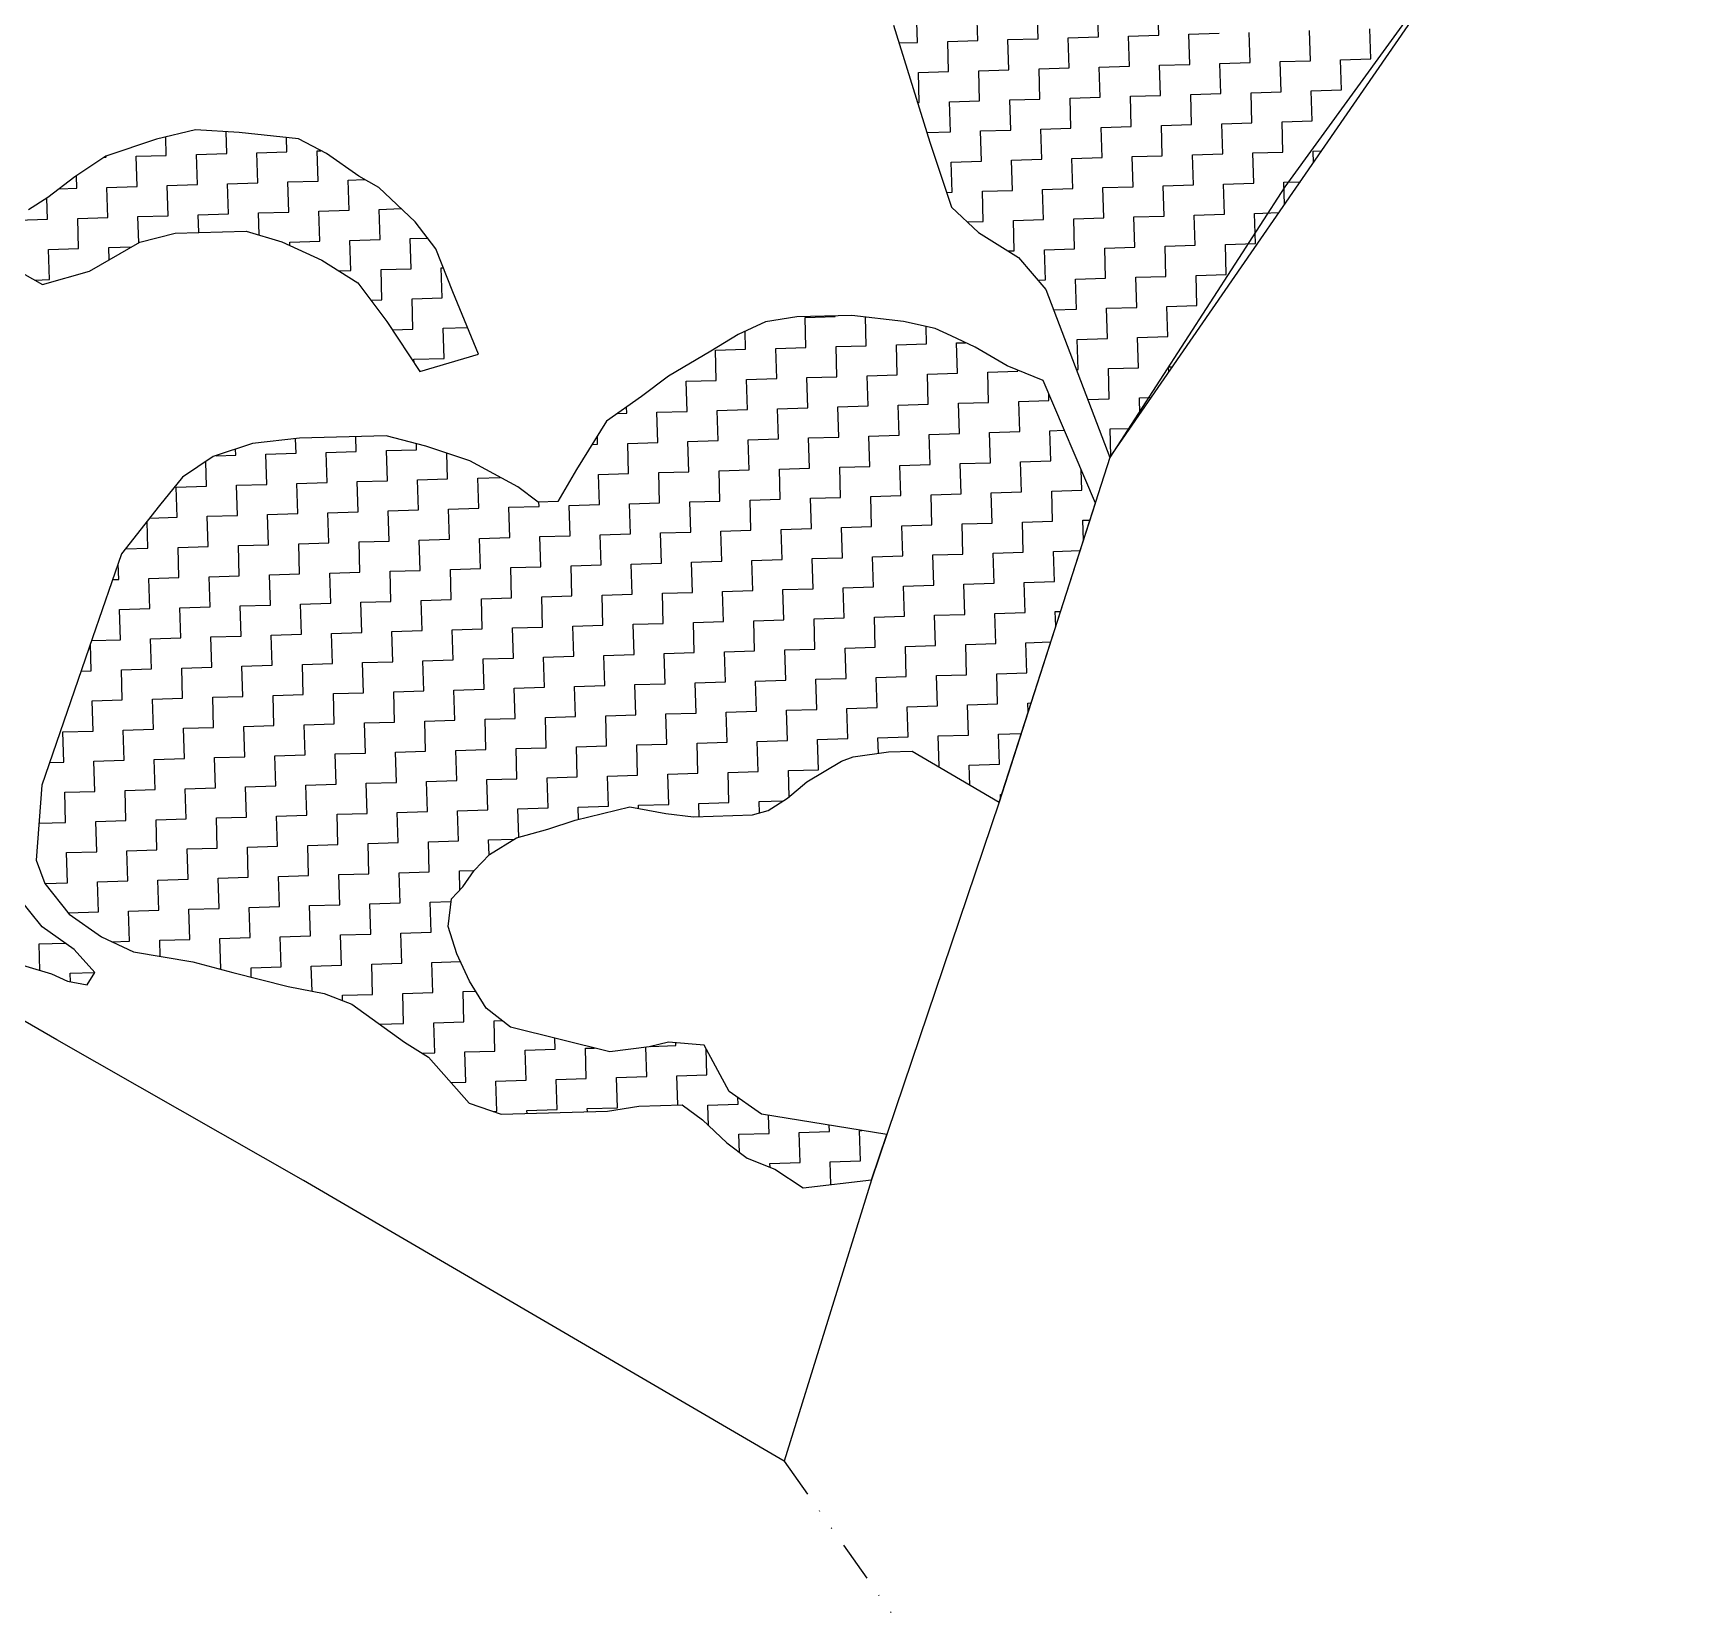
# Model space of a CAD drawing. Header units: metres. Extents: x 289662 to 290738, y 2016260 to 2018343.
# Drawn here: x 290486.2 to 290691.6, y 2016259.5 to 2016454.6 of the extents above; entities that cross this region are included whole.
import ezdxf

# ---------------------------------------------------------------- set-up
doc = ezdxf.new("R2010")
doc.units = ezdxf.units.M
doc.linetypes.add('DIVIDE', pattern=[1.25, 0.5, -0.25, 0, -0.25, 0, -0.25])
for name, color, linetype in [('POLY_HATCH', 12, 'Continuous'), ('V_BOUND_LINE', 7, 'Continuous'), ('V_DIVIDE_LINE', 7, 'DIVIDE')]:
    doc.layers.add(name, color=color, linetype=linetype)

msp = doc.modelspace()

# ---------------------------------------------------------------- linework, layer by layer
at = {"layer": 'POLY_HATCH'}
for p, q in [((290619.12, 2016402.27), (290691.56, 2016507.18)), ((290592.38, 2016455.64), (290596.87, 2016441.2)), ((290501.41, 2016441.57), (290495.14, 2016439.44)), ((290506.24, 2016442.69), (290501.41, 2016441.57)), ((290511.61, 2016442.36), (290506.24, 2016442.69)), ((290518.93, 2016441.61), (290511.61, 2016442.36)), ((290522.4, 2016439.77), (290518.93, 2016441.61)), ((290596.87, 2016441.2), (290599.54, 2016433.18)), ((290495.14, 2016439.44), (290491.32, 2016436.89)), ((290526.37, 2016436.97), (290522.4, 2016439.77)), ((290491.32, 2016436.89), (290487.99, 2016434.36)), ((290528.85, 2016435.58), (290526.37, 2016436.97)), ((290533.36, 2016431.34), (290528.85, 2016435.58)), ((290487.99, 2016434.36), (290485.6, 2016432.82)), ((290599.54, 2016433.18), (290602.87, 2016430.04)), ((290535.89, 2016428), (290533.36, 2016431.34)), ((290493.13, 2016425.26), (290499.35, 2016428.86)), ((290499.35, 2016428.86), (290503.7, 2016429.96)), ((290503.7, 2016429.96), (290512.46, 2016430.22)), ((290512.46, 2016430.22), (290516.88, 2016428.9)), ((290516.88, 2016428.9), (290521.82, 2016426.61)), ((290602.87, 2016430.04), (290607.83, 2016426.95)), ((290482.39, 2016426.4), (290487.34, 2016423.63)), ((290521.82, 2016426.61), (290526.28, 2016423.82)), ((290538, 2016422.72), (290535.89, 2016428)), ((290607.83, 2016426.95), (290611.18, 2016423)), ((290487.34, 2016423.63), (290493.13, 2016425.26)), ((290526.28, 2016423.82), (290529.83, 2016419.06)), ((290541.15, 2016415.02), (290538, 2016422.72)), ((290611.18, 2016423), (290619.12, 2016402.27)), ((290529.83, 2016419.06), (290533.91, 2016412.86)), ((290576.57, 2016419), (290573.21, 2016417.44)), ((290580.45, 2016419.61), (290576.57, 2016419)), ((290587.26, 2016419.81), (290580.45, 2016419.61)), ((290593.61, 2016419.03), (290587.26, 2016419.81)), ((290597.53, 2016418.17), (290593.61, 2016419.03)), ((290599.5, 2016417.26), (290597.53, 2016418.17)), ((290573.21, 2016417.44), (290569.86, 2016415.4)), ((290602.47, 2016415.89), (290599.5, 2016417.26)), ((290533.91, 2016412.86), (290541.15, 2016415.02)), ((290569.86, 2016415.4), (290564.6, 2016412.32)), ((290606.43, 2016413.57), (290602.47, 2016415.89)), ((290564.6, 2016412.32), (290561.27, 2016409.79)), ((290610.87, 2016411.76), (290606.43, 2016413.57)), ((290617.31, 2016396.64), (290610.87, 2016411.76)), ((290561.27, 2016409.79), (290556.98, 2016406.74)), ((290556.98, 2016406.74), (290553.26, 2016400.79)), ((290513.24, 2016403.97), (290508.42, 2016402.37)), ((290519.07, 2016404.63), (290513.24, 2016403.97)), ((290529.77, 2016404.95), (290519.07, 2016404.63)), ((290534.67, 2016403.64), (290529.77, 2016404.95)), ((290508.42, 2016402.37), (290504.6, 2016399.82)), ((290540.08, 2016401.85), (290534.67, 2016403.64)), ((290546.02, 2016398.63), (290540.08, 2016401.85)), ((290504.6, 2016399.82), (290501.79, 2016396.33)), ((290553.26, 2016400.79), (290550.94, 2016396.83)), ((290548.51, 2016396.75), (290546.02, 2016398.63)), ((290501.79, 2016396.33), (290497.1, 2016390.35)), ((290550.94, 2016396.83), (290548.51, 2016396.75)), ((290605.42, 2016359.71), (290617.31, 2016396.64)), ((290497.1, 2016390.35), (290493.51, 2016380.02)), ((290493.51, 2016380.02), (290487.24, 2016361.83)), ((290581.68, 2016362.23), (290585.98, 2016364.79)), ((290585.98, 2016364.79), (290587.43, 2016365.32)), ((290587.43, 2016365.32), (290591.79, 2016365.94)), ((290591.79, 2016365.94), (290594.71, 2016366.02)), ((290594.71, 2016366.02), (290605.42, 2016359.71)), ((290487.24, 2016361.83), (290486.55, 2016352.57)), ((290579.3, 2016360.21), (290581.68, 2016362.23)), ((290553.1, 2016357.48), (290559.86, 2016359.14)), ((290559.86, 2016359.14), (290564.27, 2016358.3)), ((290574.98, 2016358.13), (290576.92, 2016358.68)), ((290576.92, 2016358.68), (290579.3, 2016360.21)), ((290549.72, 2016356.4), (290553.1, 2016357.48)), ((290564.27, 2016358.3), (290567.69, 2016357.91)), ((290567.69, 2016357.91), (290574.98, 2016358.13)), ((290542.51, 2016353.27), (290545.86, 2016355.31)), ((290545.86, 2016355.31), (290549.72, 2016356.4)), ((290486.55, 2016352.57), (290487.61, 2016349.68)), ((290540.62, 2016351.26), (290542.51, 2016353.27)), ((290539.22, 2016349.28), (290540.62, 2016351.26)), ((290487.28, 2016344.31), (290482.73, 2016350.02)), ((290487.61, 2016349.68), (290490.64, 2016345.88)), ((290537.81, 2016347.77), (290539.22, 2016349.28)), ((290537.42, 2016344.36), (290537.81, 2016347.77)), ((290491.26, 2016341.51), (290487.28, 2016344.31)), ((290490.64, 2016345.88), (290494.62, 2016343.07)), ((290538.5, 2016340.98), (290537.42, 2016344.36)), ((290494.62, 2016343.07), (290498.57, 2016341.25)), ((290482.53, 2016340.28), (290488.43, 2016338.51)), ((290493.78, 2016338.67), (290491.26, 2016341.51)), ((290498.57, 2016341.25), (290505.91, 2016340.01)), ((290540.06, 2016337.62), (290538.5, 2016340.98)), ((290488.43, 2016338.51), (290490.4, 2016337.6)), ((290492.85, 2016337.18), (290493.78, 2016338.67)), ((290505.91, 2016340.01), (290510.82, 2016338.69)), ((290510.82, 2016338.69), (290517.68, 2016336.95)), ((290490.4, 2016337.6), (290492.85, 2016337.18)), ((290517.68, 2016336.95), (290522.09, 2016336.11)), ((290522.09, 2016336.11), (290525.54, 2016334.76)), ((290542.11, 2016334.28), (290540.06, 2016337.62)), ((290525.54, 2016334.76), (290532.01, 2016330.08)), ((290545.1, 2016331.94), (290542.11, 2016334.28)), ((290557.36, 2016328.9), (290545.1, 2016331.94)), ((290532.01, 2016330.08), (290534.99, 2016328.23)), ((290564.63, 2016330.09), (290562.21, 2016329.53)), ((290569.02, 2016329.73), (290564.63, 2016330.09)), ((290534.99, 2016328.23), (290540.02, 2016322.54)), ((290562.21, 2016329.53), (290557.36, 2016328.9)), ((290572.11, 2016323.99), (290569.02, 2016329.73)), ((290576.09, 2016321.19), (290572.11, 2016323.99)), ((290540.02, 2016322.54), (290543.96, 2016321.2)), ((290557.09, 2016321.59), (290560.97, 2016322.19)), ((290560.97, 2016322.19), (290566.32, 2016322.35)), ((290566.32, 2016322.35), (290568.81, 2016320.48)), ((290543.96, 2016321.2), (290557.09, 2016321.59)), ((290568.81, 2016320.48), (290571.82, 2016317.65)), ((290591.56, 2016318.67), (290576.09, 2016321.19)), ((290571.82, 2016317.65), (290574.31, 2016315.78)), ((290589.68, 2016313.11), (290591.56, 2016318.67)), ((290574.31, 2016315.78), (290577.75, 2016314.42)), ((290577.75, 2016314.42), (290581.23, 2016312.09)), ((290581.23, 2016312.09), (290589.68, 2016313.11))]:
    msp.add_line(p, q, dxfattribs=at)
at = {"layer": 'POLY_HATCH', "linetype": 'Continuous'}
for p, q in [((290595.36, 2016453.51), (290595.24, 2016457.24)), ((290602.8, 2016453.74), (290602.69, 2016457.46)), ((290610.25, 2016453.96), (290610.13, 2016457.68)), ((290617.69, 2016454.18), (290617.58, 2016457.91)), ((290625.14, 2016454.41), (290625.03, 2016458.13)), ((290651.31, 2016451.46), (290651.2, 2016455.19)), ((290593.06, 2016453.45), (290595.36, 2016453.51)), ((290599.08, 2016453.63), (290602.8, 2016453.74)), ((290599.19, 2016449.9), (290599.08, 2016453.63)), ((290606.52, 2016453.85), (290610.25, 2016453.96)), ((290606.64, 2016450.13), (290606.52, 2016453.85)), ((290613.97, 2016454.07), (290617.69, 2016454.18)), ((290614.08, 2016450.35), (290613.97, 2016454.07)), ((290621.41, 2016454.29), (290625.14, 2016454.41)), ((290621.53, 2016450.57), (290621.41, 2016454.29)), ((290628.86, 2016454.52), (290632.58, 2016454.63)), ((290628.97, 2016450.79), (290628.86, 2016454.52)), ((290636.42, 2016451.02), (290636.31, 2016454.74)), ((290643.86, 2016451.24), (290643.75, 2016454.96)), ((290632.69, 2016450.91), (290636.42, 2016451.02)), ((290640.14, 2016451.13), (290643.86, 2016451.24)), ((290640.25, 2016447.41), (290640.14, 2016451.13)), ((290647.58, 2016451.35), (290651.31, 2016451.46)), ((290647.7, 2016447.63), (290647.58, 2016451.35)), ((290595.47, 2016449.79), (290599.19, 2016449.9)), ((290595.58, 2016446.07), (290595.47, 2016449.79)), ((290602.91, 2016450.01), (290606.64, 2016450.13)), ((290603.02, 2016446.29), (290602.91, 2016450.01)), ((290610.36, 2016450.24), (290614.08, 2016450.35)), ((290610.47, 2016446.51), (290610.36, 2016450.24)), ((290617.8, 2016450.46), (290621.53, 2016450.57)), ((290617.91, 2016446.74), (290617.8, 2016450.46)), ((290625.25, 2016450.68), (290628.97, 2016450.79)), ((290625.36, 2016446.96), (290625.25, 2016450.68)), ((290632.81, 2016447.18), (290632.69, 2016450.91)), ((290621.64, 2016446.85), (290625.36, 2016446.96)), ((290629.08, 2016447.07), (290632.81, 2016447.18)), ((290629.19, 2016443.35), (290629.08, 2016447.07)), ((290636.53, 2016447.29), (290640.25, 2016447.41)), ((290636.64, 2016443.57), (290636.53, 2016447.29)), ((290643.97, 2016447.52), (290647.7, 2016447.63)), ((290644.08, 2016443.8), (290643.97, 2016447.52)), ((290595.36, 2016446.06), (290595.58, 2016446.07)), ((290599.3, 2016446.18), (290603.02, 2016446.29)), ((290599.41, 2016442.46), (290599.3, 2016446.18)), ((290606.75, 2016446.4), (290610.47, 2016446.51)), ((290606.86, 2016442.68), (290606.75, 2016446.4)), ((290614.19, 2016446.63), (290617.91, 2016446.74)), ((290614.3, 2016442.9), (290614.19, 2016446.63)), ((290621.75, 2016443.13), (290621.64, 2016446.85)), ((290610.58, 2016442.79), (290614.3, 2016442.9)), ((290610.69, 2016439.07), (290610.58, 2016442.79)), ((290618.03, 2016443.01), (290621.75, 2016443.13)), ((290618.14, 2016439.29), (290618.03, 2016443.01)), ((290625.47, 2016443.24), (290629.19, 2016443.35)), ((290625.58, 2016439.51), (290625.47, 2016443.24)), ((290632.92, 2016443.46), (290636.64, 2016443.57)), ((290633.03, 2016439.74), (290632.92, 2016443.46)), ((290640.36, 2016443.68), (290644.08, 2016443.8)), ((290640.47, 2016439.96), (290640.36, 2016443.68)), ((290647.81, 2016443.91), (290647.87, 2016443.91)), ((290647.81, 2016443.82), (290647.81, 2016443.91)), ((290502.62, 2016439.56), (290502.55, 2016441.84)), ((290510.07, 2016439.78), (290509.99, 2016442.46)), ((290517.51, 2016440), (290517.46, 2016441.76)), ((290596.5, 2016442.37), (290599.41, 2016442.46)), ((290603.14, 2016442.57), (290606.86, 2016442.68)), ((290603.25, 2016438.85), (290603.14, 2016442.57)), ((290494.98, 2016439.33), (290495.18, 2016439.34)), ((290495.18, 2016439.34), (290495.17, 2016439.45)), ((290498.9, 2016439.45), (290502.62, 2016439.56)), ((290499.01, 2016435.72), (290498.9, 2016439.45)), ((290506.35, 2016439.67), (290510.07, 2016439.78)), ((290506.46, 2016435.95), (290506.35, 2016439.67)), ((290513.79, 2016439.89), (290517.51, 2016440)), ((290513.9, 2016436.17), (290513.79, 2016439.89)), ((290521.24, 2016440.12), (290521.71, 2016440.13)), ((290521.35, 2016436.39), (290521.24, 2016440.12)), ((290599.52, 2016438.73), (290603.25, 2016438.85)), ((290599.64, 2016435.01), (290599.52, 2016438.73)), ((290606.97, 2016438.96), (290610.69, 2016439.07)), ((290607.08, 2016435.23), (290606.97, 2016438.96)), ((290614.41, 2016439.18), (290618.14, 2016439.29)), ((290614.53, 2016435.46), (290614.41, 2016439.18)), ((290621.86, 2016439.4), (290625.58, 2016439.51)), ((290621.97, 2016435.68), (290621.86, 2016439.4)), ((290629.31, 2016439.63), (290633.03, 2016439.74)), ((290629.42, 2016435.9), (290629.31, 2016439.63)), ((290636.75, 2016439.85), (290640.47, 2016439.96)), ((290636.86, 2016436.13), (290636.75, 2016439.85)), ((290644.2, 2016440.07), (290645.24, 2016440.1)), ((290644.24, 2016438.65), (290644.2, 2016440.07)), ((290491.57, 2016435.5), (290491.52, 2016437.02)), ((290489.41, 2016435.44), (290491.57, 2016435.5)), ((290495.29, 2016435.61), (290499.01, 2016435.72)), ((290495.4, 2016431.89), (290495.29, 2016435.61)), ((290502.73, 2016435.84), (290506.46, 2016435.95)), ((290502.85, 2016432.11), (290502.73, 2016435.84)), ((290510.18, 2016436.06), (290513.9, 2016436.17)), ((290510.29, 2016432.34), (290510.18, 2016436.06)), ((290517.63, 2016436.28), (290521.35, 2016436.39)), ((290517.74, 2016432.56), (290517.63, 2016436.28)), ((290525.07, 2016436.51), (290527.09, 2016436.57)), ((290525.18, 2016432.78), (290525.07, 2016436.51)), ((290598.93, 2016434.99), (290599.64, 2016435.01)), ((290603.36, 2016435.12), (290607.08, 2016435.23)), ((290603.47, 2016431.4), (290603.36, 2016435.12)), ((290610.8, 2016435.35), (290614.53, 2016435.46)), ((290610.92, 2016431.62), (290610.8, 2016435.35)), ((290618.25, 2016435.57), (290621.97, 2016435.68)), ((290618.36, 2016431.85), (290618.25, 2016435.57)), ((290625.69, 2016435.79), (290629.42, 2016435.9)), ((290625.81, 2016432.07), (290625.69, 2016435.79)), ((290633.14, 2016436.02), (290636.86, 2016436.13)), ((290633.25, 2016432.29), (290633.14, 2016436.02)), ((290640.59, 2016436.24), (290642.62, 2016436.3)), ((290640.67, 2016433.48), (290640.59, 2016436.24)), ((290487.96, 2016431.67), (290487.88, 2016434.28)), ((290514.01, 2016432.45), (290517.74, 2016432.56)), ((290521.46, 2016432.67), (290525.18, 2016432.78)), ((290521.57, 2016428.95), (290521.46, 2016432.67)), ((290528.9, 2016432.89), (290531.62, 2016432.98)), ((290529.02, 2016429.17), (290528.9, 2016432.89)), ((290484.23, 2016431.56), (290487.96, 2016431.67)), ((290491.68, 2016431.78), (290495.4, 2016431.89)), ((290491.79, 2016428.06), (290491.68, 2016431.78)), ((290499.12, 2016432), (290502.85, 2016432.11)), ((290499.22, 2016428.78), (290499.12, 2016432)), ((290506.57, 2016432.22), (290510.29, 2016432.34)), ((290506.63, 2016430.05), (290506.57, 2016432.22)), ((290514.1, 2016429.73), (290514.01, 2016432.45)), ((290601.49, 2016431.34), (290603.47, 2016431.4)), ((290607.19, 2016431.51), (290610.92, 2016431.62)), ((290607.3, 2016427.79), (290607.19, 2016431.51)), ((290614.64, 2016431.74), (290618.36, 2016431.85)), ((290614.75, 2016428.01), (290614.64, 2016431.74)), ((290622.08, 2016431.96), (290625.81, 2016432.07)), ((290622.19, 2016428.24), (290622.08, 2016431.96)), ((290629.53, 2016432.18), (290633.25, 2016432.29)), ((290629.64, 2016428.46), (290629.53, 2016432.18)), ((290636.97, 2016432.4), (290639.99, 2016432.49)), ((290637.09, 2016428.68), (290636.97, 2016432.4)), ((290517.85, 2016428.84), (290521.57, 2016428.95)), ((290517.86, 2016428.44), (290517.85, 2016428.84)), ((290525.29, 2016429.06), (290529.02, 2016429.17)), ((290525.4, 2016425.34), (290525.29, 2016429.06)), ((290532.74, 2016429.28), (290534.87, 2016429.35)), ((290532.85, 2016425.56), (290532.74, 2016429.28)), ((290625.92, 2016428.35), (290629.64, 2016428.46)), ((290633.36, 2016428.57), (290637.09, 2016428.68)), ((290633.47, 2016424.85), (290633.36, 2016428.57)), ((290488.07, 2016427.94), (290491.79, 2016428.06)), ((290488.18, 2016424.22), (290488.07, 2016427.94)), ((290495.51, 2016428.17), (290498.3, 2016428.25)), ((290495.56, 2016426.67), (290495.51, 2016428.17)), ((290606.52, 2016427.77), (290607.3, 2016427.79)), ((290611.03, 2016427.9), (290614.75, 2016428.01)), ((290611.14, 2016424.18), (290611.03, 2016427.9)), ((290618.47, 2016428.12), (290622.19, 2016428.24)), ((290618.58, 2016424.4), (290618.47, 2016428.12)), ((290626.03, 2016424.62), (290625.92, 2016428.35)), ((290523.93, 2016425.29), (290525.4, 2016425.34)), ((290529.13, 2016425.45), (290532.85, 2016425.56)), ((290529.24, 2016421.73), (290529.13, 2016425.45)), ((290536.57, 2016425.67), (290536.82, 2016425.68)), ((290536.68, 2016421.95), (290536.57, 2016425.67)), ((290614.86, 2016424.29), (290618.58, 2016424.4)), ((290622.31, 2016424.51), (290626.03, 2016424.62)), ((290622.42, 2016420.79), (290622.31, 2016424.51)), ((290629.75, 2016424.74), (290633.47, 2016424.85)), ((290629.86, 2016421.01), (290629.75, 2016424.74)), ((290486.38, 2016424.17), (290488.18, 2016424.22)), ((290610.21, 2016424.15), (290611.14, 2016424.18)), ((290614.97, 2016420.57), (290614.86, 2016424.29)), ((290527.88, 2016421.68), (290529.24, 2016421.73)), ((290532.96, 2016421.84), (290536.68, 2016421.95)), ((290533.07, 2016418.11), (290532.96, 2016421.84)), ((290612.15, 2016420.48), (290614.97, 2016420.57)), ((290618.69, 2016420.68), (290622.42, 2016420.79)), ((290618.81, 2016416.96), (290618.69, 2016420.68)), ((290626.14, 2016420.9), (290629.86, 2016421.01)), ((290626.25, 2016417.18), (290626.14, 2016420.9)), ((290536.8, 2016418.23), (290539.8, 2016418.32)), ((290536.91, 2016414.5), (290536.8, 2016418.23)), ((290581.47, 2016419.56), (290585.19, 2016419.68)), ((290581.58, 2016415.84), (290581.47, 2016419.56)), ((290585.19, 2016419.68), (290585.19, 2016419.75)), ((290589.02, 2016416.06), (290588.92, 2016419.61)), ((290596.47, 2016416.29), (290596.41, 2016418.42)), ((290530.51, 2016418.04), (290533.07, 2016418.11)), ((290574.13, 2016415.62), (290574.07, 2016417.84)), ((290592.75, 2016416.18), (290596.47, 2016416.29)), ((290592.86, 2016412.45), (290592.75, 2016416.18)), ((290600.19, 2016416.4), (290601.29, 2016416.43)), ((290600.3, 2016412.68), (290600.19, 2016416.4)), ((290615.08, 2016416.84), (290618.81, 2016416.96)), ((290615.2, 2016413.12), (290615.08, 2016416.84)), ((290622.53, 2016417.07), (290626.25, 2016417.18)), ((290622.64, 2016413.34), (290622.53, 2016417.07)), ((290533.18, 2016414.39), (290536.91, 2016414.5)), ((290533.2, 2016413.95), (290533.18, 2016414.39)), ((290570.41, 2016415.51), (290574.13, 2016415.62)), ((290570.52, 2016411.78), (290570.41, 2016415.51)), ((290577.86, 2016415.73), (290581.58, 2016415.84)), ((290577.97, 2016412.01), (290577.86, 2016415.73)), ((290585.3, 2016415.95), (290589.02, 2016416.06)), ((290585.41, 2016412.23), (290585.3, 2016415.95)), ((290574.25, 2016411.9), (290577.97, 2016412.01)), ((290581.69, 2016412.12), (290585.41, 2016412.23)), ((290581.8, 2016408.4), (290581.69, 2016412.12)), ((290589.14, 2016412.34), (290592.86, 2016412.45)), ((290589.25, 2016408.62), (290589.14, 2016412.34)), ((290596.58, 2016412.56), (290600.3, 2016412.68)), ((290596.69, 2016408.84), (290596.58, 2016412.56)), ((290604.03, 2016412.79), (290607.75, 2016412.9)), ((290604.14, 2016409.06), (290604.03, 2016412.79)), ((290607.75, 2016412.9), (290607.75, 2016413.04)), ((290614.97, 2016413.11), (290615.2, 2016413.12)), ((290618.92, 2016413.23), (290622.64, 2016413.34)), ((290619.03, 2016409.51), (290618.92, 2016413.23)), ((290626.36, 2016413.46), (290626.86, 2016413.47)), ((290626.38, 2016412.79), (290626.36, 2016413.46)), ((290566.8, 2016411.67), (290570.52, 2016411.78)), ((290566.91, 2016407.95), (290566.8, 2016411.67)), ((290574.36, 2016408.17), (290574.25, 2016411.9)), ((290611.58, 2016409.29), (290611.56, 2016410.13)), ((290559.47, 2016407.73), (290559.44, 2016408.49)), ((290563.19, 2016407.84), (290566.91, 2016407.95)), ((290570.63, 2016408.06), (290574.36, 2016408.17)), ((290570.75, 2016404.34), (290570.63, 2016408.06)), ((290578.08, 2016408.28), (290581.8, 2016408.4)), ((290578.19, 2016404.56), (290578.08, 2016408.28)), ((290585.53, 2016408.51), (290589.25, 2016408.62)), ((290585.64, 2016404.78), (290585.53, 2016408.51)), ((290592.97, 2016408.73), (290596.69, 2016408.84)), ((290593.08, 2016405.01), (290592.97, 2016408.73)), ((290600.42, 2016408.95), (290604.14, 2016409.06)), ((290600.53, 2016405.23), (290600.42, 2016408.95)), ((290607.86, 2016409.18), (290611.58, 2016409.29)), ((290607.97, 2016405.45), (290607.86, 2016409.18)), ((290616.38, 2016409.43), (290619.03, 2016409.51)), ((290622.75, 2016409.62), (290624.23, 2016409.67)), ((290622.81, 2016407.61), (290622.75, 2016409.62)), ((290558.32, 2016407.69), (290559.47, 2016407.73)), ((290563.3, 2016404.12), (290563.19, 2016407.84)), ((290619.14, 2016405.79), (290621.6, 2016405.86)), ((290518.63, 2016402.78), (290518.57, 2016404.58)), ((290526.07, 2016403), (290526.02, 2016404.84)), ((290533.52, 2016403.22), (290533.5, 2016403.95)), ((290555.19, 2016403.87), (290555.86, 2016403.89)), ((290555.86, 2016403.89), (290555.83, 2016404.9)), ((290559.58, 2016404), (290563.3, 2016404.12)), ((290559.69, 2016400.28), (290559.58, 2016404)), ((290567.02, 2016404.23), (290570.75, 2016404.34)), ((290567.13, 2016400.5), (290567.02, 2016404.23)), ((290574.47, 2016404.45), (290578.19, 2016404.56)), ((290574.58, 2016400.73), (290574.47, 2016404.45)), ((290581.91, 2016404.67), (290585.64, 2016404.78)), ((290582.03, 2016400.95), (290581.91, 2016404.67)), ((290589.36, 2016404.9), (290593.08, 2016405.01)), ((290589.47, 2016401.17), (290589.36, 2016404.9)), ((290596.8, 2016405.12), (290600.53, 2016405.23)), ((290596.92, 2016401.4), (290596.8, 2016405.12)), ((290604.25, 2016405.34), (290607.97, 2016405.45)), ((290604.36, 2016401.62), (290604.25, 2016405.34)), ((290611.7, 2016405.56), (290613.48, 2016405.62)), ((290611.81, 2016401.84), (290611.7, 2016405.56)), ((290619.24, 2016402.44), (290619.14, 2016405.79)), ((290507.57, 2016398.72), (290507.48, 2016401.74)), ((290508.77, 2016402.48), (290511.18, 2016402.55)), ((290511.18, 2016402.55), (290511.16, 2016403.28)), ((290514.91, 2016402.67), (290518.63, 2016402.78)), ((290515.02, 2016398.94), (290514.91, 2016402.67)), ((290522.35, 2016402.89), (290526.07, 2016403)), ((290522.46, 2016399.17), (290522.35, 2016402.89)), ((290529.8, 2016403.11), (290533.52, 2016403.22)), ((290529.91, 2016399.39), (290529.8, 2016403.11)), ((290537.35, 2016399.61), (290537.26, 2016402.79)), ((290608.08, 2016401.73), (290611.81, 2016401.84)), ((290608.2, 2016398.01), (290608.08, 2016401.73)), ((290541.08, 2016399.72), (290543.85, 2016399.81)), ((290541.19, 2016396), (290541.08, 2016399.72)), ((290555.97, 2016400.17), (290559.69, 2016400.28)), ((290556.08, 2016396.45), (290555.97, 2016400.17)), ((290563.41, 2016400.39), (290567.13, 2016400.5)), ((290563.52, 2016396.67), (290563.41, 2016400.39)), ((290570.86, 2016400.62), (290574.58, 2016400.73)), ((290570.97, 2016396.89), (290570.86, 2016400.62)), ((290578.3, 2016400.84), (290582.03, 2016400.95)), ((290578.41, 2016397.12), (290578.3, 2016400.84)), ((290585.75, 2016401.06), (290589.47, 2016401.17)), ((290585.86, 2016397.34), (290585.75, 2016401.06)), ((290593.19, 2016401.28), (290596.92, 2016401.4)), ((290593.31, 2016397.56), (290593.19, 2016401.28)), ((290600.64, 2016401.51), (290604.36, 2016401.62)), ((290600.75, 2016397.79), (290600.64, 2016401.51)), ((290615.64, 2016398.23), (290615.57, 2016400.73)), ((290503.85, 2016398.61), (290507.57, 2016398.72)), ((290503.96, 2016394.89), (290503.85, 2016398.61)), ((290511.29, 2016398.83), (290515.02, 2016398.94)), ((290511.41, 2016395.11), (290511.29, 2016398.83)), ((290518.74, 2016399.06), (290522.46, 2016399.17)), ((290518.85, 2016395.33), (290518.74, 2016399.06)), ((290526.19, 2016399.28), (290529.91, 2016399.39)), ((290526.3, 2016395.56), (290526.19, 2016399.28)), ((290533.63, 2016399.5), (290537.35, 2016399.61)), ((290533.74, 2016395.78), (290533.63, 2016399.5)), ((290597.03, 2016397.67), (290600.75, 2016397.79)), ((290597.14, 2016393.95), (290597.03, 2016397.67)), ((290604.47, 2016397.9), (290608.2, 2016398.01)), ((290604.58, 2016394.17), (290604.47, 2016397.9)), ((290611.92, 2016398.12), (290615.64, 2016398.23)), ((290612.03, 2016394.4), (290611.92, 2016398.12)), ((290522.57, 2016395.44), (290526.3, 2016395.56)), ((290530.02, 2016395.67), (290533.74, 2016395.78)), ((290530.13, 2016391.94), (290530.02, 2016395.67)), ((290537.46, 2016395.89), (290541.19, 2016396)), ((290537.58, 2016392.17), (290537.46, 2016395.89)), ((290544.91, 2016396.11), (290548.63, 2016396.22)), ((290545.02, 2016392.39), (290544.91, 2016396.11)), ((290548.63, 2016396.22), (290548.62, 2016396.76)), ((290552.36, 2016396.34), (290556.08, 2016396.45)), ((290552.47, 2016392.61), (290552.36, 2016396.34)), ((290559.8, 2016396.56), (290563.52, 2016396.67)), ((290559.91, 2016392.84), (290559.8, 2016396.56)), ((290567.25, 2016396.78), (290570.97, 2016396.89)), ((290567.36, 2016393.06), (290567.25, 2016396.78)), ((290574.69, 2016397), (290578.41, 2016397.12)), ((290574.8, 2016393.28), (290574.69, 2016397)), ((290582.14, 2016397.23), (290585.86, 2016397.34)), ((290582.25, 2016393.5), (290582.14, 2016397.23)), ((290589.58, 2016397.45), (290593.31, 2016397.56)), ((290589.69, 2016393.73), (290589.58, 2016397.45)), ((290500.35, 2016391.05), (290500.25, 2016394.37)), ((290500.58, 2016394.79), (290503.96, 2016394.89)), ((290507.68, 2016395), (290511.41, 2016395.11)), ((290507.79, 2016391.28), (290507.68, 2016395)), ((290515.13, 2016395.22), (290518.85, 2016395.33)), ((290515.24, 2016391.5), (290515.13, 2016395.22)), ((290522.69, 2016391.72), (290522.57, 2016395.44)), ((290578.53, 2016393.39), (290582.25, 2016393.5)), ((290585.97, 2016393.62), (290589.69, 2016393.73)), ((290586.08, 2016389.89), (290585.97, 2016393.62)), ((290593.42, 2016393.84), (290597.14, 2016393.95)), ((290593.53, 2016390.12), (290593.42, 2016393.84)), ((290600.86, 2016394.06), (290604.58, 2016394.17)), ((290600.97, 2016390.34), (290600.86, 2016394.06)), ((290608.31, 2016394.29), (290612.03, 2016394.4)), ((290608.42, 2016390.56), (290608.31, 2016394.29)), ((290615.75, 2016394.51), (290616.63, 2016394.53)), ((290615.83, 2016392.03), (290615.75, 2016394.51)), ((290511.52, 2016391.39), (290515.24, 2016391.5)), ((290518.96, 2016391.61), (290522.69, 2016391.72)), ((290519.07, 2016387.89), (290518.96, 2016391.61)), ((290526.41, 2016391.83), (290530.13, 2016391.94)), ((290526.52, 2016388.11), (290526.41, 2016391.83)), ((290533.85, 2016392.06), (290537.58, 2016392.17)), ((290533.96, 2016388.33), (290533.85, 2016392.06)), ((290541.3, 2016392.28), (290545.02, 2016392.39)), ((290541.41, 2016388.56), (290541.3, 2016392.28)), ((290548.74, 2016392.5), (290552.47, 2016392.61)), ((290548.86, 2016388.78), (290548.74, 2016392.5)), ((290556.19, 2016392.72), (290559.91, 2016392.84)), ((290556.3, 2016389), (290556.19, 2016392.72)), ((290563.64, 2016392.95), (290567.36, 2016393.06)), ((290563.75, 2016389.22), (290563.64, 2016392.95)), ((290571.08, 2016393.17), (290574.8, 2016393.28)), ((290571.19, 2016389.45), (290571.08, 2016393.17)), ((290578.64, 2016389.67), (290578.53, 2016393.39)), ((290497.59, 2016390.97), (290500.35, 2016391.05)), ((290504.07, 2016391.16), (290507.79, 2016391.28)), ((290504.18, 2016387.44), (290504.07, 2016391.16)), ((290511.63, 2016387.66), (290511.52, 2016391.39)), ((290567.47, 2016389.34), (290571.19, 2016389.45)), ((290574.91, 2016389.56), (290578.64, 2016389.67)), ((290575.03, 2016385.84), (290574.91, 2016389.56)), ((290582.36, 2016389.78), (290586.08, 2016389.89)), ((290582.47, 2016386.06), (290582.36, 2016389.78)), ((290589.81, 2016390.01), (290593.53, 2016390.12)), ((290589.92, 2016386.28), (290589.81, 2016390.01)), ((290597.25, 2016390.23), (290600.97, 2016390.34)), ((290597.36, 2016386.51), (290597.25, 2016390.23)), ((290604.7, 2016390.45), (290608.42, 2016390.56)), ((290604.81, 2016386.73), (290604.7, 2016390.45)), ((290612.14, 2016390.67), (290615.42, 2016390.77)), ((290612.25, 2016386.95), (290612.14, 2016390.67)), ((290496.74, 2016387.22), (290496.68, 2016389.15)), ((290500.46, 2016387.33), (290504.18, 2016387.44)), ((290507.91, 2016387.55), (290511.63, 2016387.66)), ((290508.02, 2016383.83), (290507.91, 2016387.55)), ((290515.35, 2016387.78), (290519.07, 2016387.89)), ((290515.46, 2016384.05), (290515.35, 2016387.78)), ((290522.8, 2016388), (290526.52, 2016388.11)), ((290522.91, 2016384.28), (290522.8, 2016388)), ((290530.24, 2016388.22), (290533.96, 2016388.33)), ((290530.35, 2016384.5), (290530.24, 2016388.22)), ((290537.69, 2016388.44), (290541.41, 2016388.56)), ((290537.8, 2016384.72), (290537.69, 2016388.44)), ((290545.13, 2016388.67), (290548.86, 2016388.78)), ((290545.24, 2016384.94), (290545.13, 2016388.67)), ((290552.58, 2016388.89), (290556.3, 2016389)), ((290552.69, 2016385.17), (290552.58, 2016388.89)), ((290560.02, 2016389.11), (290563.75, 2016389.22)), ((290560.14, 2016385.39), (290560.02, 2016389.11)), ((290567.58, 2016385.61), (290567.47, 2016389.34)), ((290496, 2016387.2), (290496.74, 2016387.22)), ((290500.57, 2016383.61), (290500.46, 2016387.33)), ((290556.41, 2016385.28), (290560.14, 2016385.39)), ((290563.86, 2016385.5), (290567.58, 2016385.61)), ((290563.97, 2016381.78), (290563.86, 2016385.5)), ((290571.3, 2016385.73), (290575.03, 2016385.84)), ((290571.41, 2016382), (290571.3, 2016385.73)), ((290578.75, 2016385.95), (290582.47, 2016386.06)), ((290578.86, 2016382.23), (290578.75, 2016385.95)), ((290586.19, 2016386.17), (290589.92, 2016386.28)), ((290586.31, 2016382.45), (290586.19, 2016386.17)), ((290593.64, 2016386.39), (290597.36, 2016386.51)), ((290593.75, 2016382.67), (290593.64, 2016386.39)), ((290601.08, 2016386.62), (290604.81, 2016386.73)), ((290601.2, 2016382.89), (290601.08, 2016386.62)), ((290608.53, 2016386.84), (290612.25, 2016386.95)), ((290608.64, 2016383.12), (290608.53, 2016386.84)), ((290496.85, 2016383.5), (290500.57, 2016383.61)), ((290496.96, 2016379.77), (290496.85, 2016383.5)), ((290504.29, 2016383.72), (290508.02, 2016383.83)), ((290504.41, 2016380), (290504.29, 2016383.72)), ((290511.74, 2016383.94), (290515.46, 2016384.05)), ((290511.85, 2016380.22), (290511.74, 2016383.94)), ((290519.19, 2016384.16), (290522.91, 2016384.28)), ((290519.3, 2016380.44), (290519.19, 2016384.16)), ((290526.63, 2016384.39), (290530.35, 2016384.5)), ((290526.74, 2016380.66), (290526.63, 2016384.39)), ((290534.08, 2016384.61), (290537.8, 2016384.72)), ((290534.19, 2016380.89), (290534.08, 2016384.61)), ((290541.52, 2016384.83), (290545.24, 2016384.94)), ((290541.63, 2016381.11), (290541.52, 2016384.83)), ((290548.97, 2016385.06), (290552.69, 2016385.17)), ((290549.08, 2016381.33), (290548.97, 2016385.06)), ((290556.52, 2016381.56), (290556.41, 2016385.28)), ((290612.36, 2016383.23), (290613, 2016383.25)), ((290612.42, 2016381.44), (290612.36, 2016383.23)), ((290545.36, 2016381.22), (290549.08, 2016381.33)), ((290545.47, 2016377.5), (290545.36, 2016381.22)), ((290552.8, 2016381.45), (290556.52, 2016381.56)), ((290552.91, 2016377.72), (290552.8, 2016381.45)), ((290560.25, 2016381.67), (290563.97, 2016381.78)), ((290560.36, 2016377.95), (290560.25, 2016381.67)), ((290567.69, 2016381.89), (290571.41, 2016382)), ((290567.8, 2016378.17), (290567.69, 2016381.89)), ((290575.14, 2016382.11), (290578.86, 2016382.23)), ((290575.25, 2016378.39), (290575.14, 2016382.11)), ((290582.58, 2016382.34), (290586.31, 2016382.45)), ((290582.69, 2016378.61), (290582.58, 2016382.34)), ((290590.03, 2016382.56), (290593.75, 2016382.67)), ((290590.14, 2016378.84), (290590.03, 2016382.56)), ((290597.47, 2016382.78), (290601.2, 2016382.89)), ((290597.59, 2016379.06), (290597.47, 2016382.78)), ((290604.92, 2016383.01), (290608.64, 2016383.12)), ((290605.03, 2016379.28), (290604.92, 2016383.01)), ((290493.35, 2016375.94), (290493.25, 2016379.26)), ((290493.39, 2016379.67), (290496.96, 2016379.77)), ((290500.68, 2016379.88), (290504.41, 2016380)), ((290500.8, 2016376.16), (290500.68, 2016379.88)), ((290508.13, 2016380.11), (290511.85, 2016380.22)), ((290508.24, 2016376.38), (290508.13, 2016380.11)), ((290515.57, 2016380.33), (290519.3, 2016380.44)), ((290515.69, 2016376.61), (290515.57, 2016380.33)), ((290523.02, 2016380.55), (290526.74, 2016380.66)), ((290523.13, 2016376.83), (290523.02, 2016380.55)), ((290530.47, 2016380.78), (290534.19, 2016380.89)), ((290530.58, 2016377.05), (290530.47, 2016380.78)), ((290537.91, 2016381), (290541.63, 2016381.11)), ((290538.02, 2016377.28), (290537.91, 2016381)), ((290601.31, 2016379.17), (290605.03, 2016379.28)), ((290601.42, 2016375.45), (290601.31, 2016379.17)), ((290608.75, 2016379.39), (290611.79, 2016379.49)), ((290608.86, 2016375.67), (290608.75, 2016379.39)), ((290534.3, 2016377.16), (290538.02, 2016377.28)), ((290534.41, 2016373.44), (290534.3, 2016377.16)), ((290541.74, 2016377.39), (290545.47, 2016377.5)), ((290541.86, 2016373.67), (290541.74, 2016377.39)), ((290549.19, 2016377.61), (290552.91, 2016377.72)), ((290549.3, 2016373.89), (290549.19, 2016377.61)), ((290556.64, 2016377.83), (290560.36, 2016377.95)), ((290556.75, 2016374.11), (290556.64, 2016377.83)), ((290564.08, 2016378.06), (290567.8, 2016378.17)), ((290564.19, 2016374.33), (290564.08, 2016378.06)), ((290571.53, 2016378.28), (290575.25, 2016378.39)), ((290571.64, 2016374.56), (290571.53, 2016378.28)), ((290578.97, 2016378.5), (290582.69, 2016378.61)), ((290579.08, 2016374.78), (290578.97, 2016378.5)), ((290586.42, 2016378.73), (290590.14, 2016378.84)), ((290586.53, 2016375), (290586.42, 2016378.73)), ((290593.86, 2016378.95), (290597.59, 2016379.06)), ((290593.97, 2016375.23), (290593.86, 2016378.95)), ((290492.09, 2016375.9), (290493.35, 2016375.94)), ((290497.07, 2016376.05), (290500.8, 2016376.16)), ((290497.18, 2016372.33), (290497.07, 2016376.05)), ((290504.52, 2016376.27), (290508.24, 2016376.38)), ((290504.63, 2016372.55), (290504.52, 2016376.27)), ((290511.96, 2016376.5), (290515.69, 2016376.61)), ((290512.07, 2016372.77), (290511.96, 2016376.5)), ((290519.41, 2016376.72), (290523.13, 2016376.83)), ((290519.52, 2016373), (290519.41, 2016376.72)), ((290526.85, 2016376.94), (290530.58, 2016377.05)), ((290526.97, 2016373.22), (290526.85, 2016376.94)), ((290590.25, 2016375.11), (290593.97, 2016375.23)), ((290590.36, 2016371.39), (290590.25, 2016375.11)), ((290597.7, 2016375.34), (290601.42, 2016375.45)), ((290597.81, 2016371.61), (290597.7, 2016375.34)), ((290605.14, 2016375.56), (290608.86, 2016375.67)), ((290605.25, 2016371.84), (290605.14, 2016375.56)), ((290515.8, 2016372.88), (290519.52, 2016373)), ((290523.24, 2016373.11), (290526.97, 2016373.22)), ((290523.35, 2016369.39), (290523.24, 2016373.11)), ((290530.69, 2016373.33), (290534.41, 2016373.44)), ((290530.8, 2016369.61), (290530.69, 2016373.33)), ((290538.13, 2016373.55), (290541.86, 2016373.67)), ((290538.25, 2016369.83), (290538.13, 2016373.55)), ((290545.58, 2016373.78), (290549.3, 2016373.89)), ((290545.69, 2016370.05), (290545.58, 2016373.78)), ((290553.02, 2016374), (290556.75, 2016374.11)), ((290553.14, 2016370.28), (290553.02, 2016374)), ((290560.47, 2016374.22), (290564.19, 2016374.33)), ((290560.58, 2016370.5), (290560.47, 2016374.22)), ((290567.92, 2016374.45), (290571.64, 2016374.56)), ((290568.03, 2016370.72), (290567.92, 2016374.45)), ((290575.36, 2016374.67), (290579.08, 2016374.78)), ((290575.47, 2016370.95), (290575.36, 2016374.67)), ((290582.81, 2016374.89), (290586.53, 2016375)), ((290582.92, 2016371.17), (290582.81, 2016374.89)), ((290493.46, 2016372.22), (290497.18, 2016372.33)), ((290493.57, 2016368.49), (290493.46, 2016372.22)), ((290500.91, 2016372.44), (290504.63, 2016372.55)), ((290501.02, 2016368.72), (290500.91, 2016372.44)), ((290508.35, 2016372.66), (290512.07, 2016372.77)), ((290508.46, 2016368.94), (290508.35, 2016372.66)), ((290515.91, 2016369.16), (290515.8, 2016372.88)), ((290571.75, 2016370.83), (290575.47, 2016370.95)), ((290579.19, 2016371.06), (290582.92, 2016371.17)), ((290579.31, 2016367.33), (290579.19, 2016371.06)), ((290586.64, 2016371.28), (290590.36, 2016371.39)), ((290586.75, 2016367.56), (290586.64, 2016371.28)), ((290594.09, 2016371.5), (290597.81, 2016371.61)), ((290594.2, 2016367.78), (290594.09, 2016371.5)), ((290601.53, 2016371.73), (290605.25, 2016371.84)), ((290601.64, 2016368), (290601.53, 2016371.73)), ((290608.98, 2016371.95), (290609.37, 2016371.96)), ((290609.01, 2016370.85), (290608.98, 2016371.95)), ((290504.74, 2016368.83), (290508.46, 2016368.94)), ((290512.19, 2016369.05), (290515.91, 2016369.16)), ((290512.3, 2016365.33), (290512.19, 2016369.05)), ((290519.63, 2016369.27), (290523.35, 2016369.39)), ((290519.74, 2016365.55), (290519.63, 2016369.27)), ((290527.08, 2016369.5), (290530.8, 2016369.61)), ((290527.19, 2016365.77), (290527.08, 2016369.5)), ((290534.52, 2016369.72), (290538.25, 2016369.83)), ((290534.63, 2016366), (290534.52, 2016369.72)), ((290541.97, 2016369.94), (290545.69, 2016370.05)), ((290542.08, 2016366.22), (290541.97, 2016369.94)), ((290549.41, 2016370.17), (290553.14, 2016370.28)), ((290549.52, 2016366.44), (290549.41, 2016370.17)), ((290556.86, 2016370.39), (290560.58, 2016370.5)), ((290556.97, 2016366.67), (290556.86, 2016370.39)), ((290564.3, 2016370.61), (290568.03, 2016370.72)), ((290564.42, 2016366.89), (290564.3, 2016370.61)), ((290571.86, 2016367.11), (290571.75, 2016370.83)), ((290489.85, 2016368.38), (290493.57, 2016368.49)), ((290489.96, 2016364.66), (290489.85, 2016368.38)), ((290497.3, 2016368.6), (290501.02, 2016368.72)), ((290497.41, 2016364.88), (290497.3, 2016368.6)), ((290504.85, 2016365.11), (290504.74, 2016368.83)), ((290560.69, 2016366.78), (290564.42, 2016366.89)), ((290568.14, 2016367), (290571.86, 2016367.11)), ((290568.25, 2016363.28), (290568.14, 2016367)), ((290575.58, 2016367.22), (290579.31, 2016367.33)), ((290575.69, 2016363.5), (290575.58, 2016367.22)), ((290583.03, 2016367.45), (290586.75, 2016367.56)), ((290583.14, 2016363.72), (290583.03, 2016367.45)), ((290590.47, 2016367.67), (290594.2, 2016367.78)), ((290590.53, 2016365.76), (290590.47, 2016367.67)), ((290597.92, 2016367.89), (290601.64, 2016368)), ((290598.03, 2016364.17), (290597.92, 2016367.89)), ((290605.36, 2016368.12), (290608.15, 2016368.2)), ((290605.48, 2016364.39), (290605.36, 2016368.12)), ((290493.68, 2016364.77), (290497.41, 2016364.88)), ((290493.8, 2016361.05), (290493.68, 2016364.77)), ((290501.13, 2016364.99), (290504.85, 2016365.11)), ((290501.24, 2016361.27), (290501.13, 2016364.99)), ((290508.58, 2016365.22), (290512.3, 2016365.33)), ((290508.69, 2016361.49), (290508.58, 2016365.22)), ((290516.02, 2016365.44), (290519.74, 2016365.55)), ((290516.13, 2016361.72), (290516.02, 2016365.44)), ((290523.47, 2016365.66), (290527.19, 2016365.77)), ((290523.58, 2016361.94), (290523.47, 2016365.66)), ((290530.91, 2016365.89), (290534.63, 2016366)), ((290531.02, 2016362.16), (290530.91, 2016365.89)), ((290538.36, 2016366.11), (290542.08, 2016366.22)), ((290538.47, 2016362.39), (290538.36, 2016366.11)), ((290545.8, 2016366.33), (290549.52, 2016366.44)), ((290545.91, 2016362.61), (290545.8, 2016366.33)), ((290553.25, 2016366.55), (290556.97, 2016366.67)), ((290553.36, 2016362.83), (290553.25, 2016366.55)), ((290560.8, 2016363.05), (290560.69, 2016366.78)), ((290488.2, 2016364.61), (290489.96, 2016364.66)), ((290549.64, 2016362.72), (290553.36, 2016362.83)), ((290549.75, 2016359), (290549.64, 2016362.72)), ((290557.08, 2016362.94), (290560.8, 2016363.05)), ((290557.19, 2016359.22), (290557.08, 2016362.94)), ((290564.53, 2016363.17), (290568.25, 2016363.28)), ((290564.64, 2016359.44), (290564.53, 2016363.17)), ((290571.97, 2016363.39), (290575.69, 2016363.5)), ((290572.08, 2016359.67), (290571.97, 2016363.39)), ((290579.42, 2016363.61), (290583.14, 2016363.72)), ((290579.51, 2016360.39), (290579.42, 2016363.61)), ((290597.86, 2016364.16), (290598.03, 2016364.17)), ((290601.75, 2016364.28), (290605.48, 2016364.39)), ((290601.83, 2016361.83), (290601.75, 2016364.28)), ((290490.07, 2016360.94), (290493.8, 2016361.05)), ((290490.18, 2016357.21), (290490.07, 2016360.94)), ((290497.52, 2016361.16), (290501.24, 2016361.27)), ((290497.63, 2016357.44), (290497.52, 2016361.16)), ((290504.96, 2016361.38), (290508.69, 2016361.49)), ((290505.08, 2016357.66), (290504.96, 2016361.38)), ((290512.41, 2016361.61), (290516.13, 2016361.72)), ((290512.52, 2016357.88), (290512.41, 2016361.61)), ((290519.85, 2016361.83), (290523.58, 2016361.94)), ((290519.97, 2016358.11), (290519.85, 2016361.83)), ((290527.3, 2016362.05), (290531.02, 2016362.16)), ((290527.41, 2016358.33), (290527.3, 2016362.05)), ((290534.75, 2016362.27), (290538.47, 2016362.39)), ((290534.86, 2016358.55), (290534.75, 2016362.27)), ((290542.19, 2016362.5), (290545.91, 2016362.61)), ((290542.3, 2016358.77), (290542.19, 2016362.5)), ((290605.59, 2016360.67), (290605.73, 2016360.67)), ((290605.6, 2016360.26), (290605.59, 2016360.67)), ((290538.58, 2016358.66), (290542.3, 2016358.77)), ((290538.69, 2016354.94), (290538.58, 2016358.66)), ((290546.02, 2016358.89), (290549.75, 2016359)), ((290546.13, 2016355.39), (290546.02, 2016358.89)), ((290553.47, 2016359.11), (290557.19, 2016359.22)), ((290553.52, 2016357.58), (290553.47, 2016359.11)), ((290560.92, 2016359.33), (290564.64, 2016359.44)), ((290560.93, 2016358.94), (290560.92, 2016359.33)), ((290568.36, 2016359.55), (290572.08, 2016359.67)), ((290568.41, 2016357.94), (290568.36, 2016359.55)), ((290575.81, 2016359.78), (290578.77, 2016359.87)), ((290575.85, 2016358.38), (290575.81, 2016359.78)), ((290486.89, 2016357.12), (290490.18, 2016357.21)), ((290493.91, 2016357.33), (290497.63, 2016357.44)), ((290494.02, 2016353.6), (290493.91, 2016357.33)), ((290501.35, 2016357.55), (290505.08, 2016357.66)), ((290501.46, 2016353.83), (290501.35, 2016357.55)), ((290508.8, 2016357.77), (290512.52, 2016357.88)), ((290508.91, 2016354.05), (290508.8, 2016357.77)), ((290516.24, 2016357.99), (290519.97, 2016358.11)), ((290516.35, 2016354.27), (290516.24, 2016357.99)), ((290523.69, 2016358.22), (290527.41, 2016358.33)), ((290523.8, 2016354.49), (290523.69, 2016358.22)), ((290531.13, 2016358.44), (290534.86, 2016358.55)), ((290531.25, 2016354.72), (290531.13, 2016358.44)), ((290520.08, 2016354.38), (290523.8, 2016354.49)), ((290527.52, 2016354.61), (290531.25, 2016354.72)), ((290527.63, 2016350.88), (290527.52, 2016354.61)), ((290534.97, 2016354.83), (290538.69, 2016354.94)), ((290535.08, 2016351.11), (290534.97, 2016354.83)), ((290542.41, 2016355.05), (290545.58, 2016355.15)), ((290542.47, 2016353.22), (290542.41, 2016355.05)), ((290490.3, 2016353.49), (290494.02, 2016353.6)), ((290490.41, 2016349.77), (290490.3, 2016353.49)), ((290497.74, 2016353.71), (290501.46, 2016353.83)), ((290497.85, 2016349.99), (290497.74, 2016353.71)), ((290505.19, 2016353.94), (290508.91, 2016354.05)), ((290505.3, 2016350.21), (290505.19, 2016353.94)), ((290512.63, 2016354.16), (290516.35, 2016354.27)), ((290512.74, 2016350.44), (290512.63, 2016354.16)), ((290520.19, 2016350.66), (290520.08, 2016354.38)), ((290509.02, 2016350.33), (290512.74, 2016350.44)), ((290516.47, 2016350.55), (290520.19, 2016350.66)), ((290516.58, 2016346.83), (290516.47, 2016350.55)), ((290523.91, 2016350.77), (290527.63, 2016350.88)), ((290524.02, 2016347.05), (290523.91, 2016350.77)), ((290531.36, 2016350.99), (290535.08, 2016351.11)), ((290531.47, 2016347.27), (290531.36, 2016350.99)), ((290538.8, 2016351.22), (290540.63, 2016351.27)), ((290538.87, 2016348.9), (290538.8, 2016351.22)), ((290487.6, 2016349.68), (290490.41, 2016349.77)), ((290494.13, 2016349.88), (290497.85, 2016349.99)), ((290494.24, 2016346.16), (290494.13, 2016349.88)), ((290501.58, 2016350.1), (290505.3, 2016350.21)), ((290501.69, 2016346.38), (290501.58, 2016350.1)), ((290509.13, 2016346.6), (290509.02, 2016350.33)), ((290497.96, 2016346.27), (290501.69, 2016346.38)), ((290498.08, 2016342.55), (290497.96, 2016346.27)), ((290505.41, 2016346.49), (290509.13, 2016346.6)), ((290505.52, 2016342.77), (290505.41, 2016346.49)), ((290512.86, 2016346.71), (290516.58, 2016346.83)), ((290512.97, 2016342.99), (290512.86, 2016346.71)), ((290520.3, 2016346.94), (290524.02, 2016347.05)), ((290520.41, 2016343.21), (290520.3, 2016346.94)), ((290527.75, 2016347.16), (290531.47, 2016347.27)), ((290527.86, 2016343.44), (290527.75, 2016347.16)), ((290535.19, 2016347.38), (290537.77, 2016347.46)), ((290535.3, 2016343.66), (290535.19, 2016347.38)), ((290490.52, 2016346.05), (290494.24, 2016346.16)), ((290490.52, 2016346.03), (290490.52, 2016346.05)), ((290486.91, 2016342.21), (290490.13, 2016342.31)), ((290487.01, 2016338.94), (290486.91, 2016342.21)), ((290495.9, 2016342.48), (290498.08, 2016342.55)), ((290501.8, 2016342.66), (290505.52, 2016342.77)), ((290501.86, 2016340.69), (290501.8, 2016342.66)), ((290509.24, 2016342.88), (290512.97, 2016342.99)), ((290509.36, 2016339.16), (290509.24, 2016342.88)), ((290516.69, 2016343.1), (290520.41, 2016343.21)), ((290516.8, 2016339.38), (290516.69, 2016343.1)), ((290524.13, 2016343.33), (290527.86, 2016343.44)), ((290524.25, 2016339.6), (290524.13, 2016343.33)), ((290531.58, 2016343.55), (290535.3, 2016343.66)), ((290531.69, 2016339.83), (290531.58, 2016343.55)), ((290490.74, 2016338.6), (290493.76, 2016338.69)), ((290490.77, 2016337.53), (290490.74, 2016338.6)), ((290509.11, 2016339.15), (290509.36, 2016339.16)), ((290513.08, 2016339.27), (290516.8, 2016339.38)), ((290513.11, 2016338.11), (290513.08, 2016339.27)), ((290520.52, 2016339.49), (290524.25, 2016339.6)), ((290520.62, 2016336.39), (290520.52, 2016339.49)), ((290527.97, 2016339.72), (290531.69, 2016339.83)), ((290528.08, 2016335.99), (290527.97, 2016339.72)), ((290535.41, 2016339.94), (290538.93, 2016340.04)), ((290535.53, 2016336.22), (290535.41, 2016339.94)), ((290531.8, 2016336.1), (290535.53, 2016336.22)), ((290531.91, 2016332.38), (290531.8, 2016336.1)), ((290539.25, 2016336.33), (290540.82, 2016336.37)), ((290539.36, 2016332.6), (290539.25, 2016336.33)), ((290524.36, 2016335.88), (290528.08, 2016335.99)), ((290524.38, 2016335.21), (290524.36, 2016335.88)), ((290528.95, 2016332.29), (290531.91, 2016332.38)), ((290535.64, 2016332.49), (290539.36, 2016332.6)), ((290535.75, 2016328.77), (290535.64, 2016332.49)), ((290543.08, 2016332.72), (290544.06, 2016332.75)), ((290543.19, 2016328.99), (290543.08, 2016332.72)), ((290550.64, 2016329.22), (290550.6, 2016330.57)), ((290565.53, 2016329.66), (290565.52, 2016330.01)), ((290534.19, 2016328.72), (290535.75, 2016328.77)), ((290539.47, 2016328.88), (290543.19, 2016328.99)), ((290539.58, 2016325.16), (290539.47, 2016328.88)), ((290546.92, 2016329.1), (290550.64, 2016329.22)), ((290547.03, 2016325.38), (290546.92, 2016329.1)), ((290554.36, 2016329.33), (290555.48, 2016329.36)), ((290554.47, 2016325.6), (290554.36, 2016329.33)), ((290561.92, 2016325.83), (290561.81, 2016329.48)), ((290562.38, 2016329.57), (290565.53, 2016329.66)), ((290569.36, 2016326.05), (290569.27, 2016329.27)), ((290558.2, 2016325.72), (290561.92, 2016325.83)), ((290565.64, 2016325.94), (290569.36, 2016326.05)), ((290565.75, 2016322.34), (290565.64, 2016325.94)), ((290537.75, 2016325.1), (290539.58, 2016325.16)), ((290543.31, 2016325.27), (290547.03, 2016325.38)), ((290543.42, 2016321.55), (290543.31, 2016325.27)), ((290550.75, 2016325.49), (290554.47, 2016325.6)), ((290550.86, 2016321.77), (290550.75, 2016325.49)), ((290558.31, 2016321.99), (290558.2, 2016325.72)), ((290547.14, 2016321.66), (290550.86, 2016321.77)), ((290547.15, 2016321.29), (290547.14, 2016321.66)), ((290554.59, 2016321.88), (290558.31, 2016321.99)), ((290554.6, 2016321.51), (290554.59, 2016321.88)), ((290569.48, 2016322.33), (290573.2, 2016322.44)), ((290569.55, 2016319.78), (290569.48, 2016322.33)), ((290573.2, 2016322.44), (290573.17, 2016323.24)), ((290542.97, 2016321.53), (290543.42, 2016321.55)), ((290577.03, 2016318.83), (290576.97, 2016321.04)), ((290584.48, 2016319.05), (290584.45, 2016319.83)), ((290573.31, 2016318.72), (290577.03, 2016318.83)), ((290573.38, 2016316.48), (290573.31, 2016318.72)), ((290580.76, 2016318.94), (290584.48, 2016319.05)), ((290580.87, 2016315.22), (290580.76, 2016318.94)), ((290588.2, 2016319.16), (290588.49, 2016319.17)), ((290588.31, 2016315.44), (290588.2, 2016319.16)), ((290577.14, 2016315.11), (290580.87, 2016315.22)), ((290577.16, 2016314.66), (290577.14, 2016315.11)), ((290584.59, 2016315.33), (290588.31, 2016315.44)), ((290584.67, 2016312.51), (290584.59, 2016315.33))]:
    msp.add_line(p, q, dxfattribs=at)
at = {"layer": 'V_BOUND_LINE'}
for p, q in [((290660.36, 2016462.76), (290640.7, 2016435.68)), ((290640.7, 2016435.68), (290619.12, 2016402.27)), ((290619.12, 2016402.27), (290605.42, 2016359.71)), ((290605.42, 2016359.71), (290589.68, 2016313.11)), ((290489.11, 2016330.36), (290456.5, 2016349.22)), ((290519.57, 2016313.01), (290489.11, 2016330.36)), ((290578.88, 2016278.38), (290519.57, 2016313.01)), ((290589.68, 2016313.11), (290578.88, 2016278.38))]:
    msp.add_line(p, q, dxfattribs=at)
at = {"layer": 'V_DIVIDE_LINE', "ltscale": 10}
msp.add_line((290578.88, 2016278.38), (290592.2, 2016259.53), dxfattribs=at)

doc.saveas('drawing.dxf')
